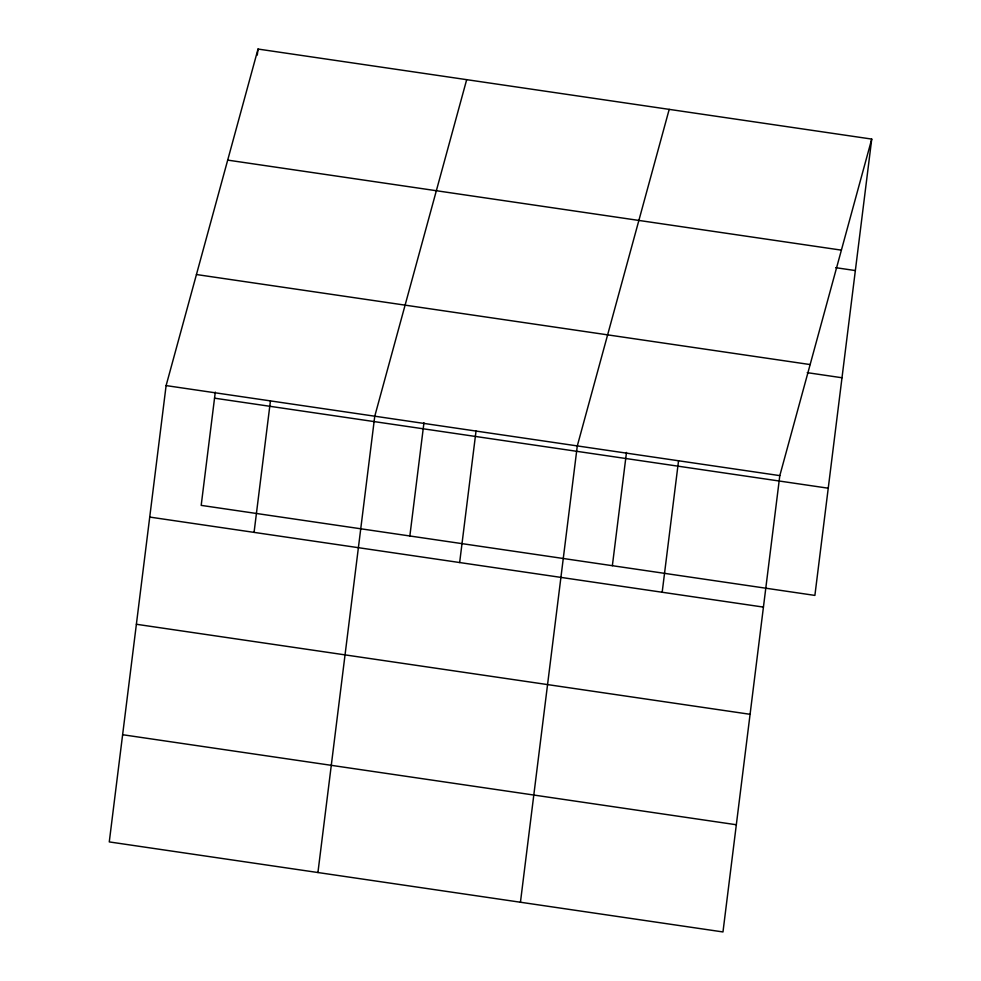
<?xml version="1.0" encoding="UTF-8"?>
<svg xmlns="http://www.w3.org/2000/svg" width="981" height="981" viewBox="0 0 981 981"><rect width="100%" height="100%" fill="white"/><g stroke="black" fill="none" stroke-linecap="round" stroke-linejoin="round"><path stroke-width="1.47" d="M166.108 385.594L109.271 841.919L722.972 931.95L779.809 475.626L871.729 139.081L258.028 49.05L166.108 385.594L779.809 475.626M215.293 392.118L201.191 505.374L814.892 595.406L871.729 139.081M257.28 55.095L258.028 49.05M254.067 532.376L270.437 400.898M317.93 872.526L374.767 416.202L466.686 79.657M409.85 535.982L423.951 422.737M459.648 562.542L476.03 431.064M520.445 902.238L577.294 445.914L669.201 109.369M612.365 565.694L626.479 452.449M662.175 592.254L678.545 460.776M227.69 160.111L841.391 250.143M835.702 267.678L855.346 270.56M196.445 274.533L810.147 364.564M807.24 372.657L841.992 377.759M214.545 398.176L828.246 488.207M149.737 517.073L763.439 607.104M136.384 624.272L750.085 714.303M122.625 734.72L736.326 824.751"/></g></svg>
